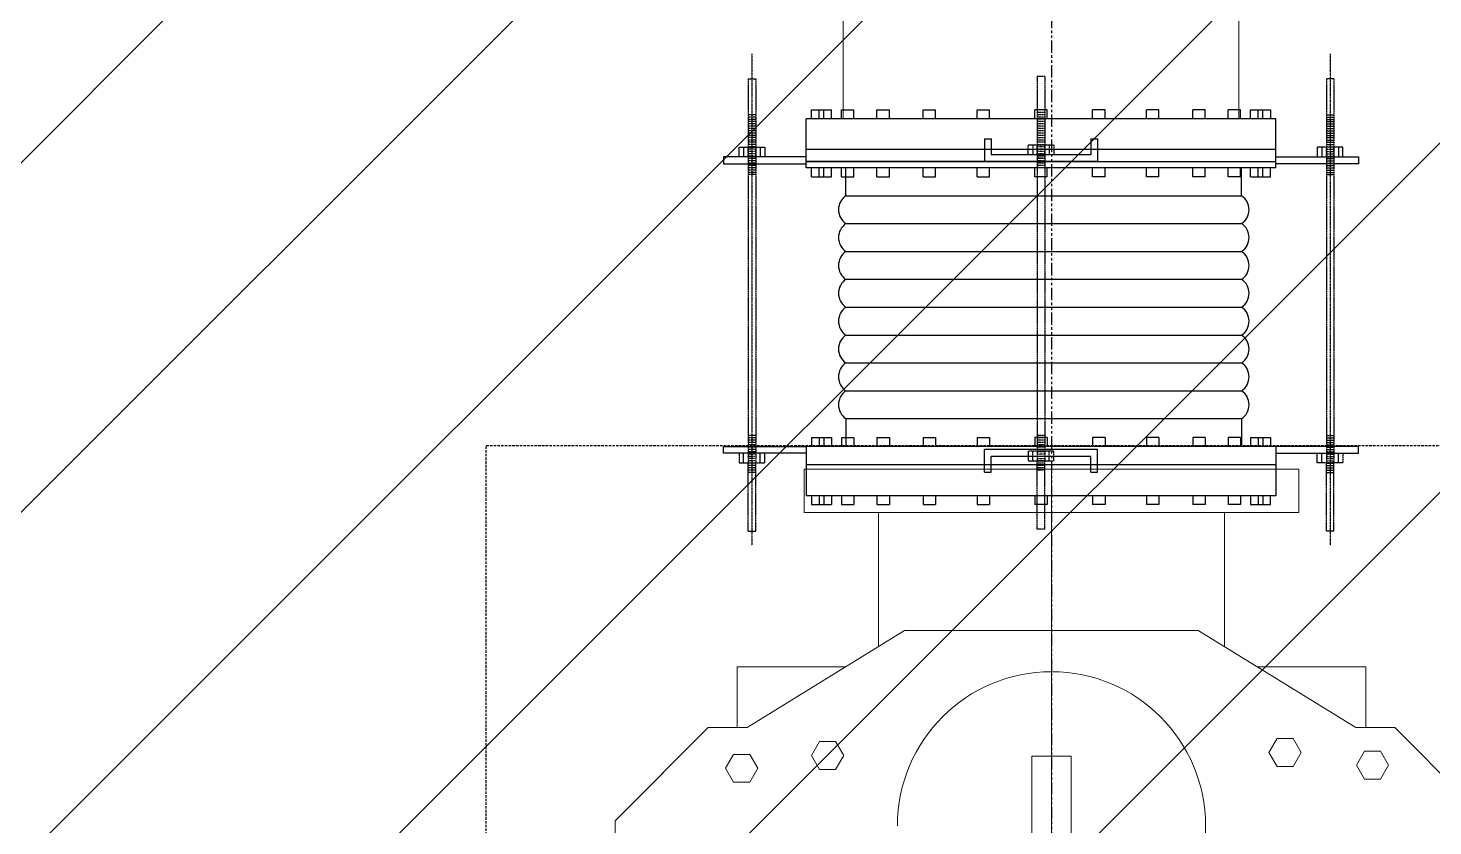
# Model space of a CAD drawing. Header units: inches. Extents: x 0 to 235202, y 0 to 184293.
# Drawn here: x 177803 to 179223, y 130117 to 130923 of the extents above; entities that cross this region are included whole.
import ezdxf
from ezdxf.enums import TextEntityAlignment as Align

# ---------------------------------------------------------------- set-up
doc = ezdxf.new("R2010")
doc.units = ezdxf.units.IN
doc.header["$MEASUREMENT"] = 0
for name, pattern in [('CENTER', [2, 1.25, -0.25, 0.25, -0.25]), ('HIDDEN', [0.375, 0.25, -0.125]), ('PHANTOM2', [1.25, 0.625, -0.125, 0.125, -0.125, 0.125, -0.125])]:
    doc.linetypes.add(name, pattern=pattern)
for name, color, linetype in [('1', 1, 'CENTER'), ('GRID_TXT45', 4, 'Continuous'), ('M-HVAC-EQPM-NEW', 5, 'Continuous'), ('M-X-BKGD', 8, 'Continuous'), ('WINDOW ELEV', 3, 'Continuous')]:
    doc.layers.add(name, color=color, linetype=linetype)
doc.layers.add('DIM', color=251, linetype='Continuous', lineweight=0)
doc.layers.add('hid', color=8, linetype='HIDDEN', lineweight=0)
doc.styles.add('SIMPLEX', font='simplex.shx')

# ---------------------------------------------------------------- blocks, each defined once
blk = doc.blocks.new('FLOOR PLAN REV 2')
at = {"color": 8, "linetype": 'PHANTOM2', "ltscale": 20}
blk.add_line((104363.1, 246037.7), (104363.1, 222993.1), dxfattribs=at)
at = {"layer": 'DIM', "color": 8, "linetype": 'HIDDEN', "lineweight": 25, "ltscale": 10}
for p, q in [((103791.8, 228978.5), (103791.8, 230328.2)), ((103791.8, 230328.2), (106791.8, 230328.2))]:
    blk.add_line(p, q, dxfattribs=at)
at = {"layer": 'DIM', "color": 8, "linetype": 'Continuous'}
for p, q in [((104113.1, 230260.3), (104113.1, 230304.2)), ((104113.1, 230304.2), (104613.1, 230304.2)), ((104613.1, 230304.2), (104613.1, 230260.3)), ((104613.1, 230260.3), (104113.1, 230260.3)), ((104188.1, 230124.7), (104188.1, 230260.3)), ((104538.1, 230124.7), (104538.1, 230260.3)), ((104538.1, 230260.3), (104613.1, 230260.3)), ((104055.4, 230042.9), (104214.6, 230141)), ((104511.5, 230141), (104214.6, 230141)), ((104511.5, 230141), (104214.6, 230141)), ((104670.7, 230042.9), (104511.5, 230141)), ((104045.4, 230042.9), (104045.4, 230104.3)), ((104045.4, 230104.3), (104155.1, 230104.3)), ((104045.4, 230042.9), (104045.4, 230104.3)), ((104045.4, 230104.3), (104155.1, 230104.3)), ((104680.8, 230104.3), (104571.1, 230104.3)), ((104680.8, 230104.3), (104571.1, 230104.3)), ((104680.8, 230042.9), (104680.8, 230104.3)), ((104680.8, 230042.9), (104680.8, 230104.3)), ((103922.1, 229948.8), (104016.1, 230042.9)), ((103925, 229951.7), (104016.1, 230042.9)), ((104016.1, 230042.9), (104055.4, 230042.9)), ((104016.1, 230042.9), (104045.4, 230042.9)), ((104016.1, 230042.9), (104045.4, 230042.9)), ((104710, 230042.9), (104670.7, 230042.9)), ((104710, 230042.9), (104680.8, 230042.9)), ((104710, 230042.9), (104680.8, 230042.9)), ((104801.1, 229951.7), (104710, 230042.9)), ((104804, 229948.8), (104710, 230042.9)), ((104128.6, 230028.9), (104120.5, 230014.8)), ((104144.9, 230028.9), (104128.6, 230028.9)), ((104153.1, 230014.8), (104144.9, 230028.9)), ((104591.1, 230031.8), (104582.9, 230017.7)), ((104607.4, 230031.8), (104591.1, 230031.8)), ((104615.5, 230017.7), (104607.4, 230031.8)), ((104041.8, 230015.9), (104033.7, 230001.8)), ((104058.1, 230015.9), (104041.8, 230015.9)), ((104066.3, 230001.8), (104058.1, 230015.9)), ((104120.5, 230014.8), (104128.6, 230000.7)), ((104144.9, 230000.7), (104153.1, 230014.8)), ((104383, 230014.1), (104343.1, 230014.1)), ((104343.1, 230014.1), (104343.1, 229634.1)), ((104383, 229634.1), (104383, 230014.1)), ((104582.9, 230017.7), (104591.1, 230003.6)), ((104607.4, 230003.6), (104615.5, 230017.7)), ((104679.4, 230019), (104671.3, 230004.9)), ((104695.7, 230019), (104679.4, 230019)), ((104703.9, 230004.9), (104695.7, 230019)), ((104033.7, 230001.8), (104041.8, 229987.7)), ((104058.1, 229987.7), (104066.3, 230001.8)), ((104128.6, 230000.7), (104144.9, 230000.7)), ((104591.1, 230003.6), (104607.4, 230003.6)), ((104671.3, 230004.9), (104679.4, 229990.8)), ((104695.7, 229990.8), (104703.9, 230004.9)), ((104041.8, 229987.7), (104058.1, 229987.7)), ((104679.4, 229990.8), (104695.7, 229990.8)), ((103922.1, 229809.8), (103922.1, 229948.8)), ((104518.8, 229634.1), (104518.8, 229943.8))]:
    blk.add_line(p, q, dxfattribs=at)
blk.add_arc((104363.1, 229943.8), 155.7, 0, 180, dxfattribs=at)
blk.add_arc((104363.1, 229943.8), 155.7, 0, 180, dxfattribs=at)
at = {"layer": 'hid', "color": 8, "linetype": 'Continuous'}
blk.add_line((104363.1, 228954.2), (104363.1, 230304.2), dxfattribs=at)
blk.add_line((104363.1, 228954.2), (104363.1, 230304.2), dxfattribs=at)
at = {"layer": 'GRID_TXT45', "color": 8, "style": 'SIMPLEX'}
for p in [(53803.1, 233267.6), (53803.1, 227018.5), (53803.1, 220768)]:
    blk.add_attdef('GRD_TXT', text='', height=450, rotation=180, dxfattribs=at).set_placement(p, align=Align.MIDDLE_CENTER)
blk = doc.blocks.new('PLAN REV 1')
at = {"color": 8}
for p, q in [((219975, 207906.6), (219975, 207915.6)), ((219975, 207915.6), (219995.3, 207915.6)), ((219982.7, 207906.6), (219982.7, 207915.6)), ((219987.6, 207906.6), (219987.6, 207915.6)), ((219995.3, 207906.6), (219995.3, 207915.6)), ((220005.3, 207915.6), (220017.8, 207915.6)), ((220005.3, 207906.6), (220005.3, 207915.6)), ((220017.8, 207906.6), (220017.8, 207915.6)), ((220041.1, 207915.6), (220053.7, 207915.6)), ((220041.1, 207906.6), (220041.1, 207915.6)), ((220053.7, 207906.6), (220053.7, 207915.6)), ((220087.9, 207915.6), (220100.4, 207915.6)), ((220087.9, 207906.6), (220087.9, 207915.6)), ((220100.4, 207906.6), (220100.4, 207915.6)), ((220142.3, 207915.6), (220154.9, 207915.6)), ((220142.3, 207906.6), (220142.3, 207915.6)), ((220154.9, 207906.6), (220154.9, 207915.6)), ((220200.7, 207906.6), (220200.7, 207915.6)), ((220213.3, 207915.6), (220200.7, 207915.6)), ((220213.3, 207906.6), (220213.3, 207915.6)), ((220259.2, 207906.6), (220259.2, 207915.6)), ((220271.7, 207915.6), (220259.2, 207915.6)), ((220271.7, 207906.6), (220271.7, 207915.6)), ((220313.6, 207906.6), (220313.6, 207915.6)), ((220326.1, 207915.6), (220313.6, 207915.6)), ((220326.1, 207906.6), (220326.1, 207915.6)), ((220360.3, 207906.6), (220360.3, 207915.6)), ((220372.9, 207915.6), (220360.3, 207915.6)), ((220372.9, 207906.6), (220372.9, 207915.6)), ((220396.2, 207906.6), (220396.2, 207915.6)), ((220408.8, 207915.6), (220396.2, 207915.6)), ((220408.8, 207906.6), (220408.8, 207915.6)), ((220418.8, 207906.6), (220418.8, 207915.6)), ((220418.8, 207915.6), (220439, 207915.6)), ((220426.4, 207906.6), (220426.4, 207915.6)), ((220431.3, 207906.6), (220431.3, 207915.6)), ((220439, 207915.6), (220439, 207906.6)), ((220444.4, 207906.6), (219969.7, 207906.6)), ((219969.7, 207856.9), (219969.7, 207906.6)), ((220444.4, 207856.9), (220444.4, 207906.6)), ((220149.9, 207886.3), (220149.9, 207863.5)), ((220149.9, 207886.3), (220156.7, 207886.3)), ((220156.7, 207886.3), (220156.7, 207870.3)), ((220257.3, 207886.3), (220257.3, 207870.3)), ((220257.3, 207886.3), (220264.2, 207886.3)), ((220264.2, 207886.3), (220264.2, 207863.5)), ((220444.4, 207875.6), (219969.7, 207875.6)), ((220257.3, 207870.3), (220156.7, 207870.3)), ((219969.7, 207868), (219886.2, 207868)), ((219886.2, 207868), (219886.2, 207861.2)), ((219886.2, 207861.2), (219969.7, 207861.2)), ((219969.7, 207868), (219969.7, 207868)), ((219969.7, 207868), (219969.7, 207868)), ((219969.7, 207861.2), (219969.7, 207868)), ((220149.9, 207863.5), (219969.7, 207863.5)), ((219969.7, 207863.5), (220444.4, 207863.5)), ((220444.4, 207856.9), (219969.7, 207856.9)), ((219975, 207848), (219975, 207856.9)), ((219982.7, 207848), (219982.7, 207856.9)), ((219987.6, 207848), (219987.6, 207856.9)), ((219995.3, 207848), (219995.3, 207856.9)), ((220005.3, 207848), (220005.3, 207856.9)), ((220017.8, 207848), (220017.8, 207856.9)), ((220041.1, 207848), (220041.1, 207856.9)), ((220053.7, 207848), (220053.7, 207856.9)), ((220087.9, 207848), (220087.9, 207856.9)), ((220100.4, 207848), (220100.4, 207856.9)), ((220142.3, 207848), (220142.3, 207856.9)), ((220264.2, 207863.5), (220149.9, 207863.5)), ((220154.9, 207848), (220154.9, 207856.9)), ((220200.7, 207848), (220200.7, 207856.9)), ((220213.3, 207848), (220213.3, 207856.9)), ((220259.2, 207848), (220259.2, 207856.9)), ((220271.7, 207848), (220271.7, 207856.9)), ((220313.6, 207848), (220313.6, 207856.9)), ((220326.1, 207848), (220326.1, 207856.9)), ((220360.3, 207848), (220360.3, 207856.9)), ((220372.9, 207848), (220372.9, 207856.9)), ((220396.2, 207848), (220396.2, 207856.9)), ((220408.8, 207848), (220408.8, 207856.9)), ((220418.8, 207848), (220418.8, 207856.9)), ((220426.4, 207848), (220426.4, 207856.9)), ((220431.3, 207848), (220431.3, 207856.9)), ((220439, 207848), (220439, 207856.9)), ((220444.4, 207868), (220444.4, 207868)), ((220444.4, 207868), (220444.4, 207868)), ((220444.4, 207868), (220527.8, 207868)), ((220444.4, 207861.2), (220444.4, 207868)), ((220527.8, 207861.2), (220444.4, 207861.2)), ((220527.8, 207868), (220527.8, 207861.2)), ((219975, 207848), (219995.3, 207848)), ((220005.3, 207848), (220017.8, 207848)), ((220041.1, 207848), (220053.7, 207848)), ((220087.9, 207848), (220100.4, 207848)), ((220142.3, 207848), (220154.9, 207848)), ((220213.3, 207848), (220200.7, 207848)), ((220271.7, 207848), (220259.2, 207848)), ((220326.1, 207848), (220313.6, 207848)), ((220372.9, 207848), (220360.3, 207848)), ((220408.8, 207848), (220396.2, 207848)), ((220418.8, 207848), (220439, 207848)), ((220009.8, 207828.8), (220409.8, 207828.8)), ((220009.8, 207800.6), (220409.8, 207800.6)), ((220009.8, 207772.4), (220409.8, 207772.4)), ((220009.8, 207744.3), (220409.8, 207744.3)), ((220009.8, 207716.1), (220409.8, 207716.1)), ((220009.8, 207687.9), (220409.8, 207687.9)), ((220009.8, 207659.8), (220409.8, 207659.8)), ((220009.8, 207631.6), (220409.8, 207631.6)), ((220009.8, 207603.4), (220409.8, 207603.4)), ((219886.2, 207568.4), (219886.2, 207575.2)), ((219886.2, 207575.2), (219969.7, 207575.2)), ((219969.7, 207575.2), (219969.7, 207568.4)), ((219969.7, 207575.2), (219969.7, 207525.5)), ((220444.4, 207575.2), (219969.7, 207575.2)), ((219975, 207584.2), (219975, 207575.2)), ((219975, 207584.2), (219995.3, 207584.2)), ((219982.7, 207584.2), (219982.7, 207575.2)), ((219987.6, 207584.2), (219987.6, 207575.2)), ((219995.3, 207584.2), (219995.3, 207575.2)), ((220005.3, 207584.2), (220017.8, 207584.2)), ((220005.3, 207584.2), (220005.3, 207575.2)), ((220017.8, 207584.2), (220017.8, 207575.2)), ((220041.1, 207584.2), (220053.7, 207584.2)), ((220041.1, 207584.2), (220041.1, 207575.2)), ((220053.7, 207584.2), (220053.7, 207575.2)), ((220087.9, 207584.2), (220100.4, 207584.2)), ((220087.9, 207584.2), (220087.9, 207575.2)), ((220100.4, 207584.2), (220100.4, 207575.2)), ((220142.3, 207584.2), (220154.9, 207584.2)), ((220142.3, 207584.2), (220142.3, 207575.2)), ((220149.9, 207549.3), (220149.9, 207572.2)), ((220264.2, 207572.2), (220149.9, 207572.2)), ((220154.9, 207584.2), (220154.9, 207575.2)), ((220200.7, 207584.2), (220200.7, 207575.2)), ((220213.3, 207584.2), (220200.7, 207584.2)), ((220213.3, 207584.2), (220213.3, 207575.2)), ((220259.2, 207584.2), (220259.2, 207575.2)), ((220271.7, 207584.2), (220259.2, 207584.2)), ((220264.2, 207549.3), (220264.2, 207572.2)), ((220271.7, 207584.2), (220271.7, 207575.2)), ((220313.6, 207584.2), (220313.6, 207575.2)), ((220326.1, 207584.2), (220313.6, 207584.2)), ((220326.1, 207584.2), (220326.1, 207575.2)), ((220360.3, 207584.2), (220360.3, 207575.2)), ((220372.9, 207584.2), (220360.3, 207584.2)), ((220372.9, 207584.2), (220372.9, 207575.2)), ((220396.2, 207584.2), (220396.2, 207575.2)), ((220408.8, 207584.2), (220396.2, 207584.2)), ((220408.8, 207584.2), (220408.8, 207575.2)), ((220418.8, 207584.2), (220418.8, 207575.2)), ((220418.8, 207584.2), (220439, 207584.2)), ((220426.4, 207584.2), (220426.4, 207575.2)), ((220431.3, 207584.2), (220431.3, 207575.2)), ((220439, 207584.2), (220439, 207575.2)), ((220444.4, 207575.2), (220444.4, 207525.5)), ((220527.8, 207575.2), (220444.4, 207575.2)), ((220444.4, 207575.2), (220444.4, 207568.4)), ((220527.8, 207568.4), (220527.8, 207575.2)), ((219969.7, 207568.4), (219886.2, 207568.4)), ((219969.7, 207568.4), (219969.7, 207568.4)), ((219969.7, 207568.4), (219969.7, 207568.4)), ((220444.4, 207556.6), (219969.7, 207556.6)), ((220156.7, 207549.3), (220156.7, 207565.3)), ((220257.3, 207565.3), (220156.7, 207565.3)), ((220257.3, 207549.3), (220257.3, 207565.3)), ((220444.4, 207568.4), (220444.4, 207568.4)), ((220444.4, 207568.4), (220444.4, 207568.4)), ((220444.4, 207568.4), (220527.8, 207568.4)), ((220149.9, 207549.3), (220156.7, 207549.3)), ((220257.3, 207549.3), (220264.2, 207549.3)), ((220444.4, 207525.5), (219969.7, 207525.5)), ((219975, 207525.5), (219975, 207516.6)), ((219975, 207516.6), (219995.3, 207516.6)), ((219982.7, 207525.5), (219982.7, 207516.6)), ((219987.6, 207525.5), (219987.6, 207516.6)), ((219995.3, 207525.5), (219995.3, 207516.6)), ((220005.3, 207525.5), (220005.3, 207516.6)), ((220005.3, 207516.6), (220017.8, 207516.6)), ((220017.8, 207525.5), (220017.8, 207516.6)), ((220041.1, 207525.5), (220041.1, 207516.6)), ((220041.1, 207516.6), (220053.7, 207516.6)), ((220053.7, 207525.5), (220053.7, 207516.6)), ((220087.9, 207525.5), (220087.9, 207516.6)), ((220087.9, 207516.6), (220100.4, 207516.6)), ((220100.4, 207525.5), (220100.4, 207516.6)), ((220142.3, 207525.5), (220142.3, 207516.6)), ((220142.3, 207516.6), (220154.9, 207516.6)), ((220154.9, 207525.5), (220154.9, 207516.6)), ((220200.7, 207525.5), (220200.7, 207516.6)), ((220213.3, 207516.6), (220200.7, 207516.6)), ((220213.3, 207525.5), (220213.3, 207516.6)), ((220259.2, 207525.5), (220259.2, 207516.6)), ((220271.7, 207516.6), (220259.2, 207516.6)), ((220271.7, 207525.5), (220271.7, 207516.6)), ((220313.6, 207525.5), (220313.6, 207516.6)), ((220326.1, 207516.6), (220313.6, 207516.6)), ((220326.1, 207525.5), (220326.1, 207516.6)), ((220360.3, 207525.5), (220360.3, 207516.6)), ((220372.9, 207516.6), (220360.3, 207516.6)), ((220372.9, 207525.5), (220372.9, 207516.6)), ((220396.2, 207525.5), (220396.2, 207516.6)), ((220408.8, 207516.6), (220396.2, 207516.6)), ((220408.8, 207525.5), (220408.8, 207516.6)), ((220418.8, 207525.5), (220418.8, 207516.6)), ((220418.8, 207516.6), (220439, 207516.6)), ((220426.4, 207525.5), (220426.4, 207516.6)), ((220431.3, 207525.5), (220431.3, 207516.6)), ((220439, 207516.6), (220439, 207525.5))]:
    blk.add_line(p, q, dxfattribs=at)
for points in [[(220009.8, 207828.8), (220009.8, 207856.9)], [(220409.8, 207828.8), (220409.8, 207856.9)], [(220009.8, 207603.4), (220009.8, 207575.2)], [(220409.8, 207603.4), (220409.8, 207575.2)]]:
    blk.add_lwpolyline(points, dxfattribs=at)
for centre, start, end in [((220019.2, 207814.7), 123.6891, 236.3109), ((220400.4, 207814.7), 303.6891, 56.3109), ((220019.2, 207786.5), 123.6891, 236.3109), ((220400.4, 207786.5), 303.6891, 56.3109), ((220019.2, 207758.3), 123.6891, 236.3109), ((220400.4, 207758.3), 303.6891, 56.3109), ((220019.2, 207730.2), 123.6891, 236.3109), ((220400.4, 207730.2), 303.6891, 56.3109), ((220019.2, 207702), 123.6891, 236.3109), ((220400.4, 207702), 303.6891, 56.3109), ((220019.2, 207673.8), 123.6891, 236.3109), ((220400.4, 207673.8), 303.6891, 56.3109), ((220019.2, 207645.7), 123.6891, 236.3109), ((220400.4, 207645.7), 303.6891, 56.3109), ((220019.2, 207617.5), 123.6891, 236.3109), ((220400.4, 207617.5), 303.6891, 56.3109)]:
    blk.add_arc(centre, 16.9, start, end, dxfattribs=at)
at = {"layer": '1', "color": 8, "linetype": 'CENTER', "ltscale": 0.09}
for p, q in [((219914.8, 207972.1), (219914.8, 207475.1)), ((220499.2, 207972.1), (220499.2, 207475.1))]:
    blk.add_line(p, q, dxfattribs=at)
at = {"layer": '1', "color": 8}
for p, q in [((219911, 207946.9), (219911, 207568.4)), ((219911, 207946.9), (219911, 207877.9)), ((219911, 207946.9), (219918.6, 207946.9)), ((219918.6, 207946.9), (219918.6, 207568.4)), ((219918.6, 207946.9), (219918.6, 207877.9)), ((220203.2, 207949.2), (220203.2, 207570.7)), ((220203.2, 207949.2), (220203.2, 207880.2)), ((220210.8, 207949.2), (220203.2, 207949.2)), ((220210.8, 207949.2), (220203.2, 207949.2)), ((220210.8, 207949.2), (220210.8, 207570.7)), ((220210.8, 207949.2), (220210.8, 207880.2)), ((220495.4, 207946.9), (220495.4, 207568.4)), ((220503, 207946.9), (220495.4, 207946.9)), ((220495.5, 207946.9), (220495.5, 207877.9)), ((220503, 207946.9), (220503, 207568.4)), ((220503, 207946.9), (220503, 207877.9)), ((220210.8, 207913), (220203.2, 207913)), ((220210.8, 207913), (220203.2, 207913)), ((219918.6, 207910.7), (219911, 207910.7)), ((219918.6, 207910.7), (219911, 207910.7)), ((219918.6, 207908.3), (219911, 207908.3)), ((219918.6, 207908.3), (219911, 207908.3)), ((219918.6, 207908.3), (219911, 207908.3)), ((219918.6, 207908.3), (219911, 207908.3)), ((219918.6, 207906), (219911, 207906)), ((219918.6, 207906), (219911, 207906)), ((219918.6, 207903.8), (219911, 207903.8)), ((219918.6, 207903.8), (219911, 207903.8)), ((219918.6, 207901.5), (219911, 207901.5)), ((219918.6, 207901.5), (219911, 207901.5)), ((219918.6, 207901.5), (219911, 207901.5)), ((219918.6, 207901.5), (219911, 207901.5)), ((219918.6, 207899.2), (219911, 207899.2)), ((219918.6, 207899.2), (219911, 207899.2)), ((220210.8, 207910.6), (220203.2, 207910.6)), ((220210.8, 207910.6), (220203.2, 207910.6)), ((220210.8, 207910.6), (220203.2, 207910.6)), ((220210.8, 207910.6), (220203.2, 207910.6)), ((220210.8, 207908.3), (220203.2, 207908.3)), ((220210.8, 207908.3), (220203.2, 207908.3)), ((220210.8, 207906.1), (220203.2, 207906.1)), ((220210.8, 207906.1), (220203.2, 207906.1)), ((220210.8, 207903.8), (220203.2, 207903.8)), ((220210.8, 207903.8), (220203.2, 207903.8)), ((220210.8, 207903.8), (220203.2, 207903.8)), ((220210.8, 207903.8), (220203.2, 207903.8)), ((220210.8, 207901.4), (220203.2, 207901.4)), ((220210.8, 207901.4), (220203.2, 207901.4)), ((220210.8, 207899.1), (220203.2, 207899.1)), ((220210.8, 207899.1), (220203.2, 207899.1)), ((220495.5, 207910.7), (220503, 207910.7)), ((220495.5, 207910.7), (220503, 207910.7)), ((220495.5, 207908.3), (220503, 207908.3)), ((220495.5, 207908.3), (220503, 207908.3)), ((220495.5, 207908.3), (220503, 207908.3)), ((220495.5, 207908.3), (220503, 207908.3)), ((220495.5, 207906), (220503, 207906)), ((220495.5, 207906), (220503, 207906)), ((220495.5, 207903.8), (220503, 207903.8)), ((220495.5, 207903.8), (220503, 207903.8)), ((220495.5, 207901.5), (220503, 207901.5)), ((220495.5, 207901.5), (220503, 207901.5)), ((220495.5, 207901.5), (220503, 207901.5)), ((220495.5, 207901.5), (220503, 207901.5)), ((220495.5, 207899.2), (220503, 207899.2)), ((220495.5, 207899.2), (220503, 207899.2)), ((219918.6, 207896.8), (219911, 207896.8)), ((219918.6, 207896.8), (219911, 207896.8)), ((219918.6, 207894.5), (219911, 207894.5)), ((219918.6, 207894.5), (219911, 207894.5)), ((219918.6, 207892.1), (219911, 207892.1)), ((219918.6, 207892.1), (219911, 207892.1)), ((219918.6, 207889.8), (219911, 207889.8)), ((219918.6, 207889.8), (219911, 207889.8)), ((219918.6, 207887.5), (219911, 207887.5)), ((219918.6, 207887.5), (219911, 207887.5)), ((219918.6, 207885.1), (219911, 207885.1)), ((219918.6, 207885.1), (219911, 207885.1)), ((219918.6, 207882.8), (219911, 207882.8)), ((219918.6, 207882.8), (219911, 207882.8)), ((220210.8, 207896.8), (220203.2, 207896.8)), ((220210.8, 207896.8), (220203.2, 207896.8)), ((220210.8, 207894.4), (220203.2, 207894.4)), ((220210.8, 207894.4), (220203.2, 207894.4)), ((220210.8, 207892.1), (220203.2, 207892.1)), ((220210.8, 207892.1), (220203.2, 207892.1)), ((220210.8, 207889.8), (220203.2, 207889.8)), ((220210.8, 207889.8), (220203.2, 207889.8)), ((220210.8, 207887.4), (220203.2, 207887.4)), ((220210.8, 207887.4), (220203.2, 207887.4)), ((220210.8, 207885.1), (220203.2, 207885.1)), ((220210.8, 207885.1), (220203.2, 207885.1)), ((220210.8, 207882.8), (220203.2, 207882.8)), ((220210.8, 207882.8), (220203.2, 207882.8)), ((220495.5, 207896.8), (220503, 207896.8)), ((220495.5, 207896.8), (220503, 207896.8)), ((220495.5, 207894.5), (220503, 207894.5)), ((220495.5, 207894.5), (220503, 207894.5)), ((220495.5, 207892.1), (220503, 207892.1)), ((220495.5, 207892.1), (220503, 207892.1)), ((220495.5, 207889.8), (220503, 207889.8)), ((220495.5, 207889.8), (220503, 207889.8)), ((220495.5, 207887.5), (220503, 207887.5)), ((220495.5, 207887.5), (220503, 207887.5)), ((220495.5, 207885.1), (220503, 207885.1)), ((220495.5, 207885.1), (220503, 207885.1)), ((220495.5, 207882.8), (220503, 207882.8)), ((220495.5, 207882.8), (220503, 207882.8)), ((219901.8, 207868), (219901.8, 207877.9)), ((219901.8, 207877.9), (219927.8, 207877.9)), ((219901.8, 207868), (219901.8, 207877.9)), ((219901.8, 207877.9), (219927.8, 207877.9)), ((219906.4, 207877.9), (219906.4, 207868)), ((219906.4, 207877.9), (219906.4, 207868)), ((219918.6, 207880.5), (219911, 207880.5)), ((219918.6, 207880.5), (219911, 207880.5)), ((219918.6, 207878.1), (219911, 207878.1)), ((219918.6, 207878.1), (219911, 207878.1)), ((219923.1, 207877.9), (219923.1, 207868)), ((219923.1, 207877.9), (219923.1, 207868)), ((219927.8, 207877.9), (219927.8, 207868)), ((219927.8, 207877.9), (219927.8, 207868)), ((220194, 207870.3), (220194, 207880.2)), ((220194, 207880.2), (220220, 207880.2)), ((220194, 207870.3), (220194, 207880.2)), ((220194, 207880.2), (220220, 207880.2)), ((220220, 207870.3), (220194, 207870.3)), ((220220, 207870.3), (220194, 207870.3)), ((220198.7, 207880.2), (220198.7, 207870.3)), ((220198.7, 207880.2), (220198.7, 207870.3)), ((220210.8, 207880.4), (220203.2, 207880.4)), ((220210.8, 207880.4), (220203.2, 207880.4)), ((220210.8, 207869), (220203.2, 207869)), ((220210.8, 207869), (220203.2, 207869)), ((220210.8, 207868.8), (220203.2, 207868.8)), ((220210.8, 207868.8), (220203.2, 207868.8)), ((220215.4, 207880.2), (220215.4, 207870.3)), ((220215.4, 207880.2), (220215.4, 207870.3)), ((220220, 207880.2), (220220, 207870.3)), ((220220, 207880.2), (220220, 207870.3)), ((220512.2, 207877.9), (220486.2, 207877.9)), ((220486.2, 207877.9), (220486.2, 207868)), ((220512.2, 207877.9), (220486.2, 207877.9)), ((220486.2, 207877.9), (220486.2, 207868)), ((220490.9, 207877.9), (220490.9, 207868)), ((220490.9, 207877.9), (220490.9, 207868)), ((220495.5, 207880.5), (220503, 207880.5)), ((220495.5, 207880.5), (220503, 207880.5)), ((220495.5, 207878.1), (220503, 207878.1)), ((220495.5, 207878.1), (220503, 207878.1)), ((220507.6, 207877.9), (220507.6, 207868)), ((220507.6, 207877.9), (220507.6, 207868)), ((220512.2, 207868), (220512.2, 207877.9)), ((220512.2, 207868), (220512.2, 207877.9)), ((219927.8, 207868), (219901.8, 207868)), ((219927.8, 207868), (219901.8, 207868)), ((219918.6, 207866.5), (219911, 207866.5)), ((219918.6, 207866.5), (219911, 207866.5)), ((219918.6, 207864.1), (219911, 207864.1)), ((219918.6, 207864.1), (219911, 207864.1)), ((219918.6, 207861.8), (219911, 207861.8)), ((219918.6, 207861.8), (219911, 207861.8)), ((219918.6, 207859.5), (219911, 207859.5)), ((219918.6, 207859.5), (219911, 207859.5)), ((219918.6, 207857.1), (219911, 207857.1)), ((219918.6, 207857.1), (219911, 207857.1)), ((219918.6, 207854.8), (219911, 207854.8)), ((219918.6, 207854.8), (219911, 207854.8)), ((220210.8, 207866.7), (220203.2, 207866.7)), ((220210.8, 207866.7), (220203.2, 207866.7)), ((220210.8, 207866.4), (220203.2, 207866.4)), ((220210.8, 207866.4), (220203.2, 207866.4)), ((220210.8, 207864.1), (220203.2, 207864.1)), ((220210.8, 207864.1), (220203.2, 207864.1)), ((220210.8, 207861.7), (220203.2, 207861.7)), ((220210.8, 207861.7), (220203.2, 207861.7)), ((220210.8, 207859.4), (220203.2, 207859.4)), ((220210.8, 207859.4), (220203.2, 207859.4)), ((220210.8, 207857.1), (220203.2, 207857.1)), ((220210.8, 207857.1), (220203.2, 207857.1)), ((220486.2, 207868), (220512.2, 207868)), ((220486.2, 207868), (220512.2, 207868)), ((220495.5, 207866.5), (220503, 207866.5)), ((220495.5, 207866.5), (220503, 207866.5)), ((220495.5, 207864.1), (220503, 207864.1)), ((220495.5, 207864.1), (220503, 207864.1)), ((220495.5, 207861.8), (220503, 207861.8)), ((220495.5, 207861.8), (220503, 207861.8)), ((220495.5, 207859.5), (220503, 207859.5)), ((220495.5, 207859.5), (220503, 207859.5)), ((220495.5, 207857.1), (220503, 207857.1)), ((220495.5, 207857.1), (220503, 207857.1)), ((220495.5, 207854.8), (220503, 207854.8)), ((220495.5, 207854.8), (220503, 207854.8)), ((219918.6, 207852.4), (219911, 207852.4)), ((219918.6, 207852.4), (219911, 207852.4)), ((219918.6, 207850.1), (219911, 207850.1)), ((219918.6, 207850.1), (219911, 207850.1)), ((220495.5, 207852.4), (220503, 207852.4)), ((220495.5, 207852.4), (220503, 207852.4)), ((220495.5, 207850.1), (220503, 207850.1)), ((220495.5, 207850.1), (220503, 207850.1)), ((219918.6, 207586.3), (219911, 207586.3)), ((219918.6, 207586.3), (219911, 207586.3)), ((220210.8, 207586.3), (220203.2, 207586.3)), ((220210.8, 207586.3), (220203.2, 207586.3)), ((220495.5, 207586.3), (220503, 207586.3)), ((220495.5, 207586.3), (220503, 207586.3)), ((219918.6, 207584), (219911, 207584)), ((219918.6, 207584), (219911, 207584)), ((219918.6, 207581.7), (219911, 207581.7)), ((219918.6, 207581.7), (219911, 207581.7)), ((219918.6, 207579.3), (219911, 207579.3)), ((219918.6, 207579.3), (219911, 207579.3)), ((219918.6, 207577), (219911, 207577)), ((219918.6, 207577), (219911, 207577)), ((219918.6, 207574.6), (219911, 207574.6)), ((219918.6, 207574.6), (219911, 207574.6)), ((219918.6, 207572.3), (219911, 207572.3)), ((219918.6, 207572.3), (219911, 207572.3)), ((220194, 207570.7), (220194, 207560.9)), ((220220, 207570.7), (220194, 207570.7)), ((220194, 207570.7), (220194, 207560.9)), ((220220, 207570.7), (220194, 207570.7)), ((220198.7, 207560.9), (220198.7, 207570.7)), ((220198.7, 207560.9), (220198.7, 207570.7)), ((220210.8, 207583.9), (220203.2, 207583.9)), ((220210.8, 207583.9), (220203.2, 207583.9)), ((220210.8, 207581.6), (220203.2, 207581.6)), ((220210.8, 207581.6), (220203.2, 207581.6)), ((220210.8, 207579.3), (220203.2, 207579.3)), ((220210.8, 207579.3), (220203.2, 207579.3)), ((220210.8, 207576.9), (220203.2, 207576.9)), ((220210.8, 207576.9), (220203.2, 207576.9)), ((220210.8, 207574.6), (220203.2, 207574.6)), ((220210.8, 207574.6), (220203.2, 207574.6)), ((220210.8, 207572.3), (220203.2, 207572.3)), ((220210.8, 207572.3), (220203.2, 207572.3)), ((220215.4, 207560.9), (220215.4, 207570.7)), ((220215.4, 207560.9), (220215.4, 207570.7)), ((220220, 207560.9), (220220, 207570.7)), ((220220, 207560.9), (220220, 207570.7)), ((220495.5, 207584), (220503, 207584)), ((220495.5, 207584), (220503, 207584)), ((220495.5, 207581.7), (220503, 207581.7)), ((220495.5, 207581.7), (220503, 207581.7)), ((220495.5, 207579.3), (220503, 207579.3)), ((220495.5, 207579.3), (220503, 207579.3)), ((220495.5, 207577), (220503, 207577)), ((220495.5, 207577), (220503, 207577)), ((220495.5, 207574.6), (220503, 207574.6)), ((220495.5, 207574.6), (220503, 207574.6)), ((220495.5, 207572.3), (220503, 207572.3)), ((220495.5, 207572.3), (220503, 207572.3)), ((219901.8, 207568.4), (219901.8, 207558.6)), ((219927.8, 207568.4), (219901.8, 207568.4)), ((219901.8, 207568.4), (219901.8, 207558.6)), ((219927.8, 207568.4), (219901.8, 207568.4)), ((219901.8, 207558.6), (219927.8, 207558.6)), ((219901.8, 207558.6), (219927.8, 207558.6)), ((219906.4, 207558.6), (219906.4, 207568.4)), ((219906.4, 207558.6), (219906.4, 207568.4)), ((219918.6, 207570), (219911, 207570)), ((219918.6, 207570), (219911, 207570)), ((219911, 207489.5), (219911, 207558.6)), ((219918.6, 207558.3), (219911, 207558.3)), ((219918.6, 207558.3), (219911, 207558.3)), ((219918.6, 207489.5), (219918.6, 207558.6)), ((219923.1, 207558.6), (219923.1, 207568.4)), ((219923.1, 207558.6), (219923.1, 207568.4)), ((219927.8, 207558.6), (219927.8, 207568.4)), ((219927.8, 207558.6), (219927.8, 207568.4)), ((220194, 207560.9), (220220, 207560.9)), ((220194, 207560.9), (220220, 207560.9)), ((220203.2, 207491.8), (220203.2, 207560.9)), ((220210.8, 207560.6), (220203.2, 207560.6)), ((220210.8, 207560.6), (220203.2, 207560.6)), ((220210.8, 207558.3), (220203.2, 207558.3)), ((220210.8, 207558.3), (220203.2, 207558.3)), ((220210.8, 207491.8), (220210.8, 207560.9)), ((220486.2, 207558.6), (220486.2, 207568.4)), ((220486.2, 207568.4), (220512.2, 207568.4)), ((220486.2, 207558.6), (220486.2, 207568.4)), ((220486.2, 207568.4), (220512.2, 207568.4)), ((220512.2, 207558.6), (220486.2, 207558.6)), ((220512.2, 207558.6), (220486.2, 207558.6)), ((220490.9, 207558.6), (220490.9, 207568.4)), ((220490.9, 207558.6), (220490.9, 207568.4)), ((220495.5, 207570), (220503, 207570)), ((220495.5, 207570), (220503, 207570)), ((220495.5, 207489.5), (220495.5, 207558.6)), ((220495.5, 207558.3), (220503, 207558.3)), ((220495.5, 207558.3), (220503, 207558.3)), ((220503, 207489.5), (220503, 207558.6)), ((220507.6, 207558.6), (220507.6, 207568.4)), ((220507.6, 207558.6), (220507.6, 207568.4)), ((220512.2, 207568.4), (220512.2, 207558.6)), ((220512.2, 207568.4), (220512.2, 207558.6)), ((219918.6, 207556), (219911, 207556)), ((219918.6, 207556), (219911, 207556)), ((219918.6, 207553.6), (219911, 207553.6)), ((219918.6, 207553.6), (219911, 207553.6)), ((219918.6, 207551.3), (219911, 207551.3)), ((219918.6, 207551.3), (219911, 207551.3)), ((219918.6, 207549), (219911, 207549)), ((219918.6, 207549), (219911, 207549)), ((220210.8, 207555.9), (220203.2, 207555.9)), ((220210.8, 207555.9), (220203.2, 207555.9)), ((220210.8, 207553.6), (220203.2, 207553.6)), ((220210.8, 207553.6), (220203.2, 207553.6)), ((220210.8, 207551.3), (220203.2, 207551.3)), ((220210.8, 207551.3), (220203.2, 207551.3)), ((220495.5, 207556), (220503, 207556)), ((220495.5, 207556), (220503, 207556)), ((220495.5, 207553.6), (220503, 207553.6)), ((220495.5, 207553.6), (220503, 207553.6)), ((220495.5, 207551.3), (220503, 207551.3)), ((220495.5, 207551.3), (220503, 207551.3)), ((220495.5, 207549), (220503, 207549)), ((220495.5, 207549), (220503, 207549)), ((219911, 207489.5), (219918.6, 207489.5)), ((220210.8, 207491.8), (220203.2, 207491.8)), ((220210.8, 207491.8), (220203.2, 207491.8)), ((220503, 207489.5), (220495.5, 207489.5))]:
    blk.add_line(p, q, dxfattribs=at)
at = {"layer": '1', "color": 8, "linetype": 'HIDDEN', "ltscale": 0.009}
for p, q in [((219911, 207868), (219911, 207877.9)), ((219918.6, 207875.8), (219911, 207875.8)), ((219918.6, 207875.8), (219911, 207875.8)), ((219918.6, 207873.5), (219911, 207873.5)), ((219918.6, 207873.5), (219911, 207873.5)), ((219918.6, 207871.1), (219911, 207871.1)), ((219918.6, 207871.1), (219911, 207871.1)), ((219918.6, 207868.8), (219911, 207868.8)), ((219918.6, 207868.8), (219911, 207868.8)), ((219918.6, 207868), (219918.6, 207877.9)), ((220203.2, 207870.3), (220203.2, 207880.2)), ((220210.8, 207878.1), (220203.2, 207878.1)), ((220210.8, 207878.1), (220203.2, 207878.1)), ((220210.8, 207875.8), (220203.2, 207875.8)), ((220210.8, 207875.8), (220203.2, 207875.8)), ((220210.8, 207873.4), (220203.2, 207873.4)), ((220210.8, 207873.4), (220203.2, 207873.4)), ((220210.8, 207871.1), (220203.2, 207871.1)), ((220210.8, 207871.1), (220203.2, 207871.1)), ((220210.8, 207870.3), (220210.8, 207880.2)), ((220495.5, 207868), (220495.5, 207877.9)), ((220495.5, 207875.8), (220503, 207875.8)), ((220495.5, 207875.8), (220503, 207875.8)), ((220495.5, 207873.5), (220503, 207873.5)), ((220495.5, 207873.5), (220503, 207873.5)), ((220495.5, 207871.1), (220503, 207871.1)), ((220495.5, 207871.1), (220503, 207871.1)), ((220495.5, 207868.8), (220503, 207868.8)), ((220495.5, 207868.8), (220503, 207868.8)), ((220503, 207868), (220503, 207877.9)), ((220203.2, 207570.7), (220203.2, 207560.9)), ((220210.8, 207570.7), (220210.8, 207560.9)), ((219911, 207568.4), (219911, 207558.6)), ((219918.6, 207567.6), (219911, 207567.6)), ((219918.6, 207567.6), (219911, 207567.6)), ((219918.6, 207565.3), (219911, 207565.3)), ((219918.6, 207565.3), (219911, 207565.3)), ((219918.6, 207563), (219911, 207563)), ((219918.6, 207563), (219911, 207563)), ((219918.6, 207560.6), (219911, 207560.6)), ((219918.6, 207560.6), (219911, 207560.6)), ((219918.6, 207568.4), (219918.6, 207558.6)), ((220210.8, 207569.9), (220203.2, 207569.9)), ((220210.8, 207569.9), (220203.2, 207569.9)), ((220210.8, 207567.6), (220203.2, 207567.6)), ((220210.8, 207567.6), (220203.2, 207567.6)), ((220210.8, 207565.3), (220203.2, 207565.3)), ((220210.8, 207565.3), (220203.2, 207565.3)), ((220210.8, 207562.9), (220203.2, 207562.9)), ((220210.8, 207562.9), (220203.2, 207562.9)), ((220495.5, 207568.4), (220495.5, 207558.6)), ((220495.5, 207567.6), (220503, 207567.6)), ((220495.5, 207567.6), (220503, 207567.6)), ((220495.5, 207565.3), (220503, 207565.3)), ((220495.5, 207565.3), (220503, 207565.3)), ((220495.5, 207563), (220503, 207563)), ((220495.5, 207563), (220503, 207563)), ((220495.5, 207560.6), (220503, 207560.6)), ((220495.5, 207560.6), (220503, 207560.6)), ((220503, 207568.4), (220503, 207558.6))]:
    blk.add_line(p, q, dxfattribs=at)
at = {"layer": 'DIM', "color": 8, "linetype": 'Continuous', "ltscale": 10}
for p, q in [((220007, 207906.6), (220007, 208006.6)), ((220407, 208006.6), (220407, 207906.6)), ((220407, 207906.6), (220007, 207906.6))]:
    blk.add_line(p, q, dxfattribs=at)
at = {"layer": 'WINDOW ELEV', "color": 1}
blk.add_blockref('FLOOR PLAN REV 2', (115854.5, -22751.9), dxfattribs=at)

msp = doc.modelspace()

# ---------------------------------------------------------------- hatches: boundary and pattern name
at = {"layer": 'M-HVAC-EQPM-NEW'}
h = msp.add_hatch(dxfattribs=at)
h.set_pattern_fill('ANSI31', color=8, scale=2000)
h.set_pattern_definition([(45, (-41380.03, -77074.9), (-176.7767, 176.7767), [])])
h.paths.add_polyline_path([(148917.3, 132888.6), (189081.7, 132888.6), (189081.7, 127797), (176827.3, 127797), (176827.3, 129426.6), (148917.3, 129426.6)])

# ---------------------------------------------------------------- block references
at = {"layer": 'M-X-BKGD', "color": 8}
msp.add_blockref('PLAN REV 1', (-41380, -77074.9), dxfattribs=at)

doc.saveas('drawing.dxf')
